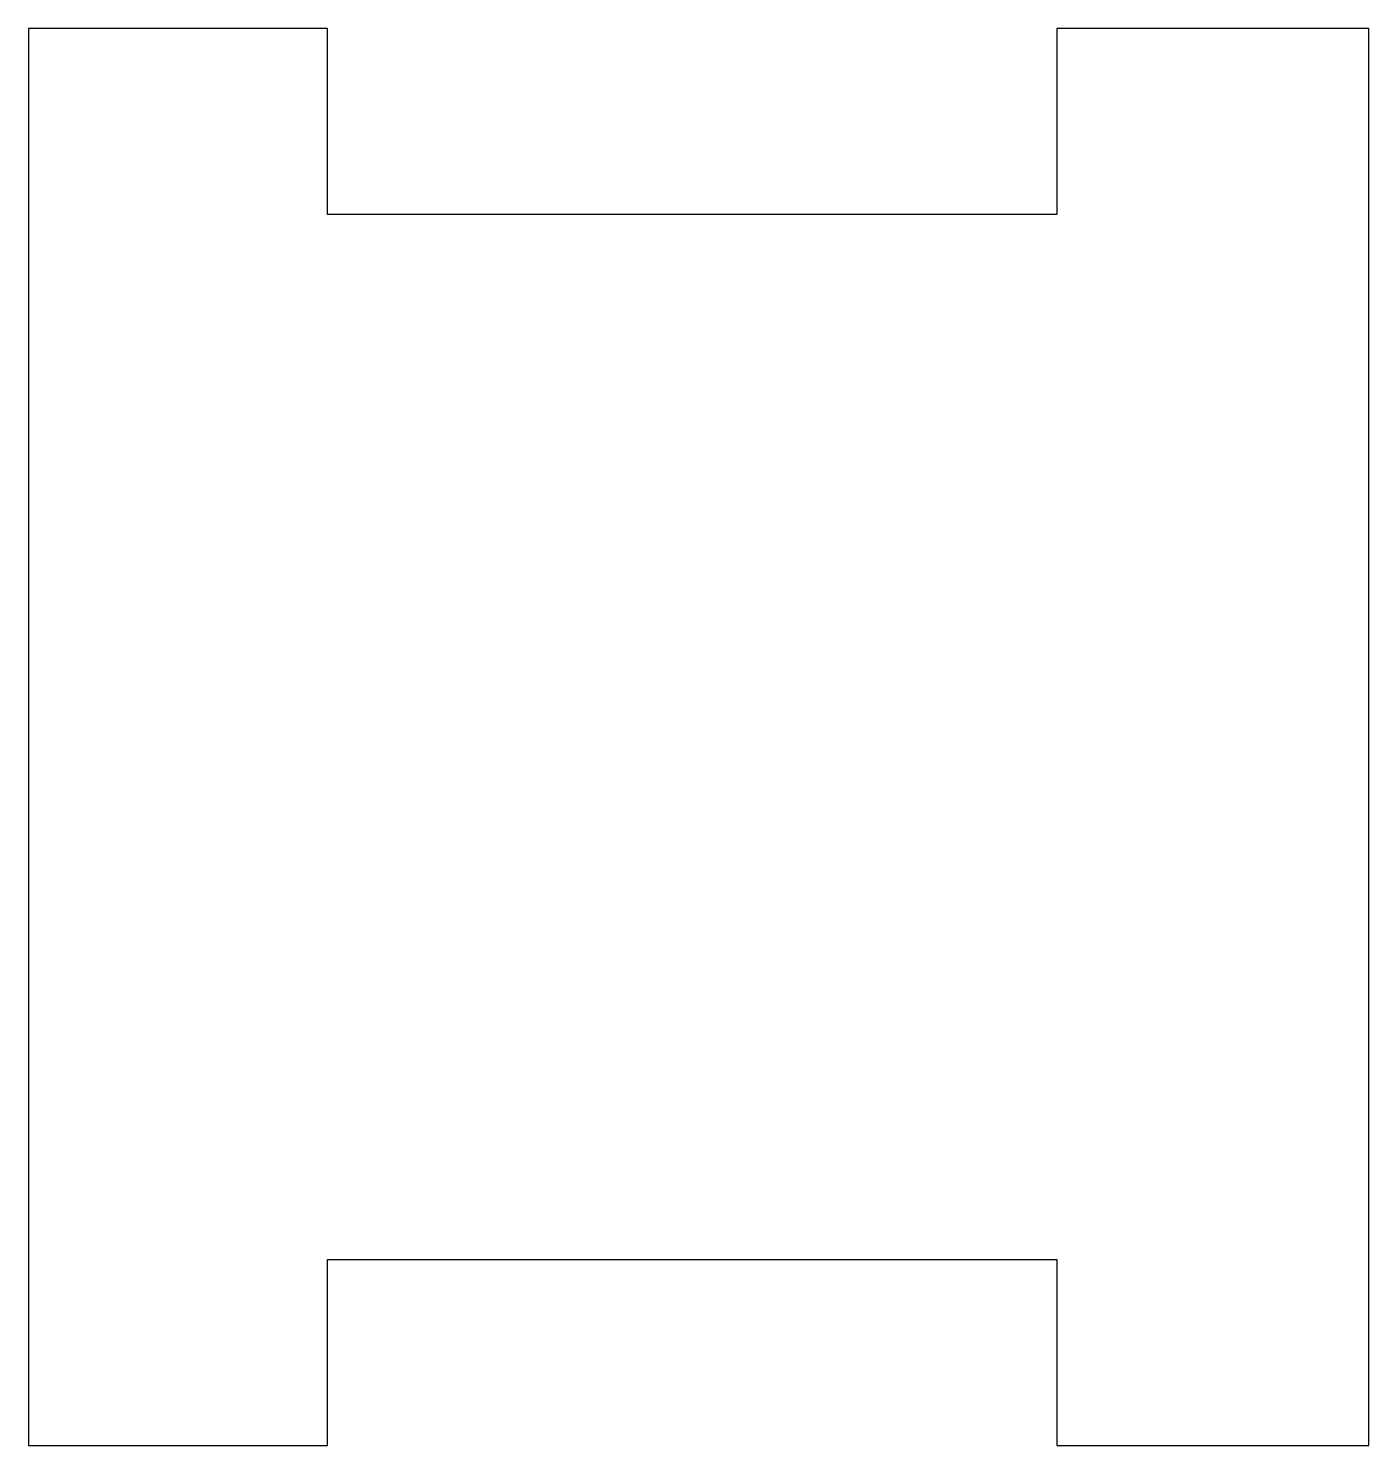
# Model space of a CAD drawing. Header units: millimetres. Extents: x 3.2 to 20.2, y -4.4 to 13.6.
import ezdxf

# ---------------------------------------------------------------- set-up
doc = ezdxf.new("R2010")
doc.units = ezdxf.units.MM

msp = doc.modelspace()

# ---------------------------------------------------------------- linework, layer by layer
msp.add_lwpolyline([(3.206, 13.612), (3.206, -4.362), (7, -4.362), (7, -2), (16.25, -2), (16.25, -4.362), (20.206, -4.362), (20.206, 13.612), (16.25, 13.612), (16.25, 11.25), (7, 11.25), (7, 13.612)], close=True)

doc.saveas('drawing.dxf')
